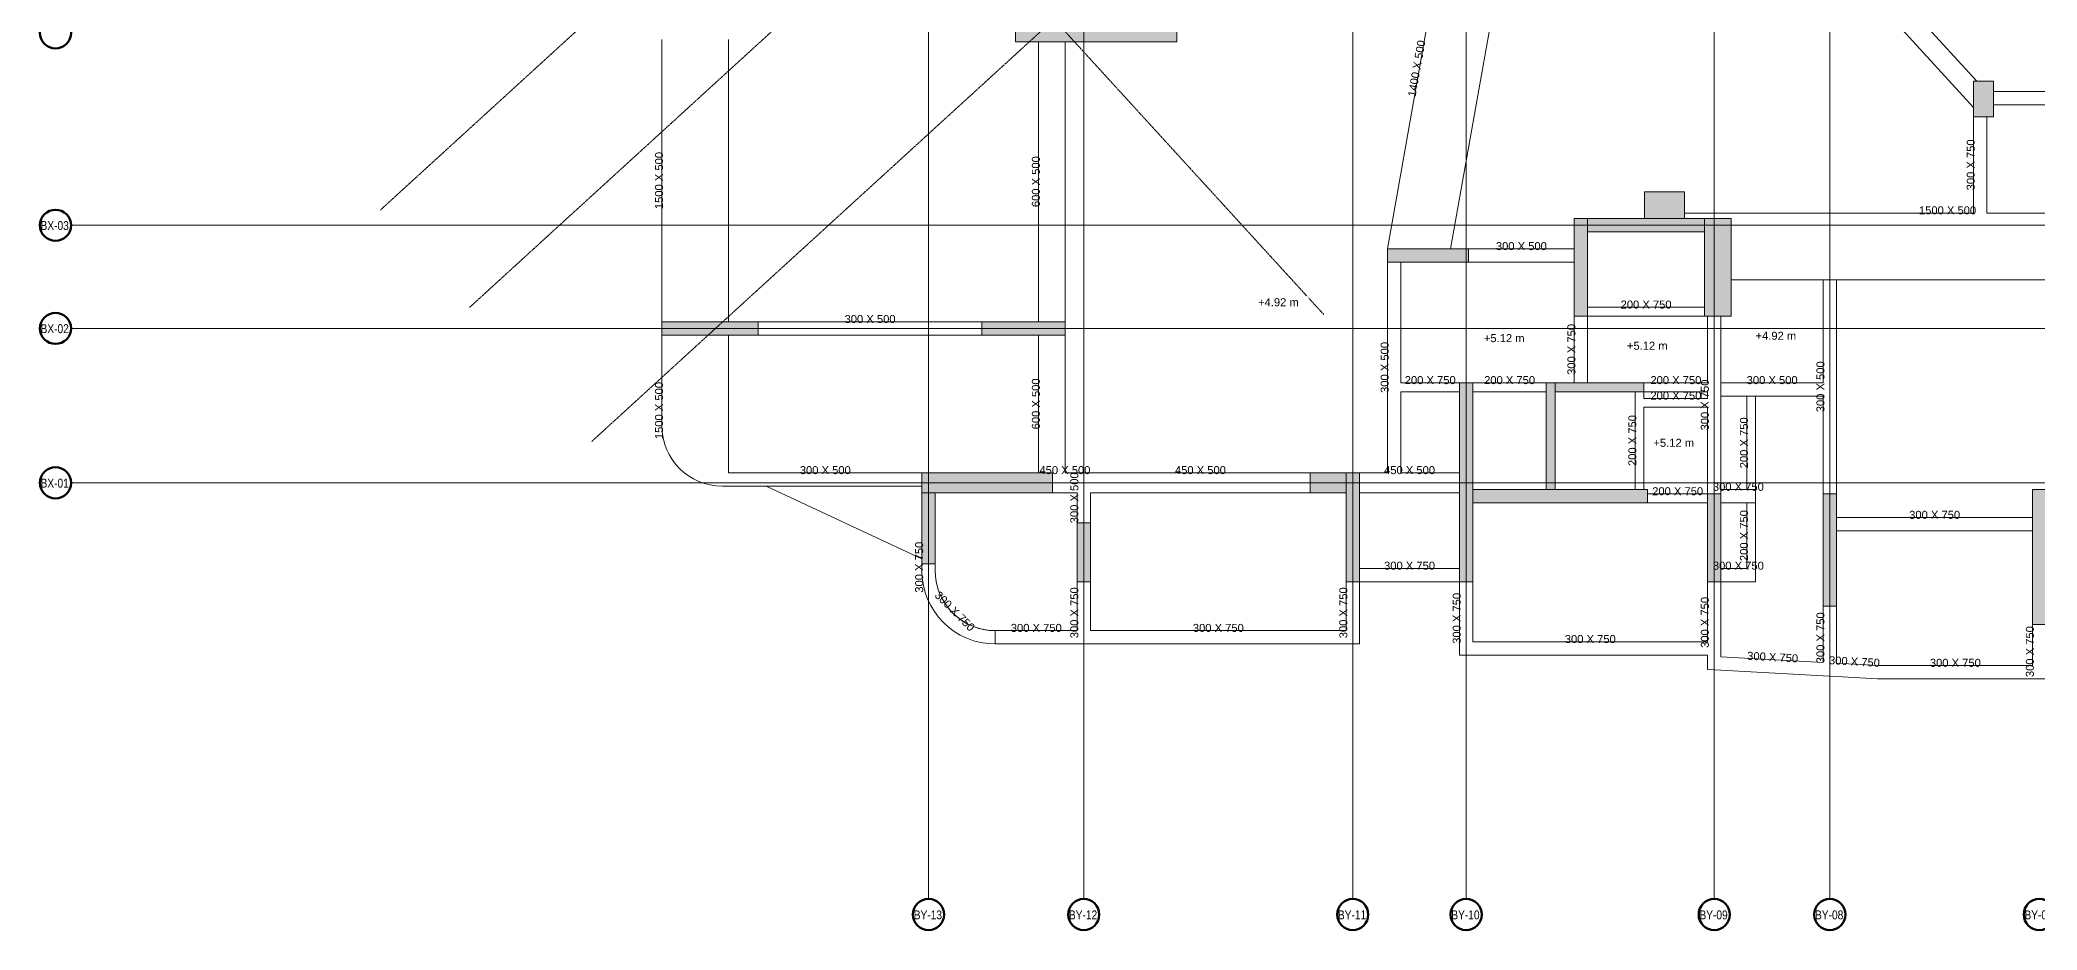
# Model space of a CAD drawing. Header units: millimetres. Extents: x -34805 to 37682, y -15707 to 44118.
# Drawn here: x -34805 to 10110, y -15707 to 4321 of the extents above; entities that cross this region are included whole.
import ezdxf

# ---------------------------------------------------------------- set-up
doc = ezdxf.new("R2010")
doc.units = ezdxf.units.MM
doc.linetypes.add('CH_Grid line', pattern=[14, 8, -2, 2, -2])
for name, color, linetype, lineweight in [('G-ANNO-DIMS', 111, 'Continuous', 5), ('S-BEAM', 12, 'Continuous', 15), ('S-BEAM-IDEN', 2, 'Continuous', 15), ('S-COLS', 52, 'Continuous', 15), ('S-FNDN', 32, 'Continuous', 15), ('S-GRID', 1, 'Continuous', 5), ('S-GRID-IDEN', 1, 'Continuous', 50)]:
    doc.layers.add(name, color=color, linetype=linetype, lineweight=lineweight)
doc.styles.add('Arial Narrow', font='ARIALN.TTF', dxfattribs={"height": 200})
doc.styles.add('Arial_1', font='arial.ttf', dxfattribs={"height": 180})

# ---------------------------------------------------------------- blocks, each defined once
blk = doc.blocks.new('COLUMN - 300 X 1600-5449405-03 PODIUM 1 LVL_ _A-BLOCK_')
at = {"layer": 'S-COLS'}
blk.add_hatch(color=8, dxfattribs=at).paths.add_polyline_path([(-800, -150), (800, -150), (800, 150), (-800, 150)])
for p, q in [((800, 150), (-800, 150)), ((-800, 150), (-800, -150)), ((800, -150), (800, 150)), ((-800, -150), (800, -150))]:
    blk.add_line(p, q, dxfattribs=at)
blk = doc.blocks.new('Grid - GPL_Grid Head - Circle-5343741-03 PODIUM 1 LVL_ _A-BLOCK_')
at = {"layer": 'S-GRID-IDEN'}
blk.add_circle((0, 0), 3.5, dxfattribs=at)

msp = doc.modelspace()

# ---------------------------------------------------------------- hatches: boundary and pattern name
at = {"layer": 'S-COLS'}
for points in [[(-9240, 4280), (-9240, 4630), (-12865, 4630), (-12865, 4280)], [(9130, 2590), (9130, 3390), (8680, 3390), (8680, 2590)], [(2180, 300), (2180, 900), (1280, 900), (1280, 300), (1439, 300)], [(0, -1895), (0, 300), (-300, 300), (-300, -1895)], [(2630, 0), (2630, 300), (0, 300), (0, 0), (1439, 0)], [(3230, -1895), (3230, 300), (2630, 300), (2630, -1895)], [(-2680, -680), (-2680, -380), (-4500, -380), (-4500, -680)], [(-18655, -2320), (-18655, -2020), (-20820, -2020), (-20820, -2320)], [(-11745, -2320), (-11745, -2020), (-13620, -2020), (-13620, -2320), (-13512, -2320)], [(-2580, -7870), (-2580, -3395), (-2880, -3395), (-2880, -7870)], [(-730, -5795), (-730, -3395), (-930, -3395), (-930, -5795)], [(1270, -3595), (1270, -3395), (-730, -3395), (-730, -3595)], [(-12030, -5870), (-12030, -5420), (-14970, -5420), (-14970, -5870), (-13512, -5870)], [(-5430, -5870), (-5430, -5420), (-6235, -5420), (-6235, -5870)], [(-5130, -7870), (-5130, -5420), (-5430, -5420), (-5430, -7870)], [(1350, -6095), (1350, -5795), (-2580, -5795), (-2580, -6095)], [(10310, -8835), (10310, -5795), (10010, -5795), (10010, -8835)], [(3000, -7870), (3000, -5895), (2700, -5895), (2700, -7870)], [(5600, -8420), (5600, -5895), (5300, -5895), (5300, -8420)], [(-11180, -7870), (-11180, -6545), (-11480, -6545), (-11480, -7870)]]:
    msp.add_hatch(color=8, dxfattribs=at).paths.add_polyline_path(points)

# ---------------------------------------------------------------- linework, layer by layer
at = {"layer": 'S-BEAM'}
for p, q in [((-3111, 7465), (-4500, -380)), ((-3078, -380), (-1689, 7465)), ((5201, 6615), (8680, 2804)), ((8754, 3390), (7490, 4775)), ((-20820, 4330), (-20820, -2020)), ((-19320, -2020), (-19320, 4330)), ((-12345, 4280), (-12345, -2020)), ((-11745, -2020), (-11745, 4280)), ((13230, 3160), (9130, 3160)), ((9130, 2860), (13180, 2860)), ((8680, 2590), (8680, 425)), ((8980, 425), (8980, 2590)), ((8680, 425), (2180, 425)), ((13180, 425), (8980, 425)), ((-300, -380), (-2680, -380)), ((-4500, -680), (-4500, -5420)), ((-4200, -3395), (-4200, -680)), ((-2680, -680), (-300, -680)), ((3230, -1075), (5300, -1075)), ((5300, -1075), (5600, -1075)), ((5300, -1075), (5300, -3395)), ((5300, -1075), (5600, -1075)), ((5600, -5895), (5600, -1075)), ((5600, -1075), (14010, -1075)), ((2630, -1695), (0, -1695)), ((-13620, -2020), (-18655, -2020)), ((-300, -1895), (-300, -3395)), ((0, -1895), (2630, -1895)), ((0, -3395), (0, -1895)), ((2700, -1895), (2700, -3395)), ((3000, -5895), (3000, -1895)), ((-20820, -2320), (-20820, -4355)), ((-19320, -5420), (-19320, -2320)), ((-18655, -2320), (-13620, -2320)), ((-12345, -2320), (-12345, -5420)), ((-11745, -5420), (-11745, -2320)), ((-2880, -3395), (-4200, -3395)), ((-930, -3395), (-2580, -3395)), ((2700, -3395), (1270, -3395)), ((5300, -3395), (3000, -3395)), ((-4200, -5420), (-4200, -3595)), ((-4200, -3595), (-2880, -3595)), ((-2580, -3595), (-930, -3595)), ((1070, -3595), (1070, -5795)), ((1270, -3595), (2700, -3595)), ((1270, -3745), (1270, -3595)), ((2700, -3745), (1270, -3745)), ((1270, -5795), (1270, -3945)), ((1270, -3945), (2700, -3945)), ((2700, -3595), (2700, -3745)), ((2700, -3945), (2700, -5895)), ((3000, -3695), (5300, -3695)), ((3580, -3695), (3780, -3695)), ((3580, -3695), (3580, -5795)), ((3780, -5795), (3780, -3695)), ((5300, -3695), (5300, -5895)), ((-19320, -5720), (-19455, -5720)), ((-14970, -5420), (-19320, -5420)), ((-19320, -5720), (-18471, -5720)), ((-18471, -5720), (-14970, -5720)), ((-11480, -5420), (-11745, -5420)), ((-11480, -5420), (-11180, -5420)), ((-6235, -5420), (-11180, -5420)), ((-4500, -5420), (-5130, -5420)), ((-2880, -5420), (-4200, -5420)), ((3780, -5795), (3000, -5795)), ((3780, -5795), (3580, -5795)), ((3780, -5795), (3780, -6095)), ((-12030, -5870), (-11480, -5870)), ((-11480, -5870), (-11480, -6545)), ((-11180, -5870), (-6235, -5870)), ((-11180, -6545), (-11180, -5870)), ((-5130, -5870), (-2880, -5870)), ((2700, -5895), (1350, -5895)), ((1350, -6095), (2700, -6095)), ((3000, -6095), (3780, -6095)), ((3580, -6095), (3780, -6095)), ((3580, -6095), (3580, -7570)), ((3780, -7570), (3780, -6095)), ((10010, -6426), (5600, -6426)), ((5600, -6726), (10010, -6726)), ((-14970, -7470), (-14970, -7620)), ((-14670, -7620), (-14670, -7470)), ((-2880, -7570), (-5130, -7570)), ((3580, -7570), (3000, -7570)), ((3780, -7570), (3780, -7870)), ((-11480, -7870), (-11480, -8970)), ((-11180, -8970), (-11180, -7870)), ((-5430, -7870), (-5430, -8970)), ((-5130, -9270), (-5130, -7870)), ((-5130, -7870), (-2880, -7870)), ((-2880, -7870), (-2880, -9520)), ((-2580, -9220), (-2580, -7870)), ((2700, -7870), (2700, -9220)), ((3000, -9562), (3000, -7870)), ((3000, -7870), (3780, -7870)), ((5300, -8420), (5300, -9688)), ((5600, -9704), (5600, -8420)), ((-13320, -9270), (-13320, -8970)), ((-11480, -8970), (-13320, -8970)), ((-13320, -8970), (-13320, -9270)), ((-5430, -8970), (-11180, -8970)), ((10010, -8835), (10010, -9755)), ((-13320, -9270), (-11480, -9270)), ((-11180, -9270), (-11480, -9270)), ((-11180, -9270), (-5430, -9270)), ((-5130, -9270), (-5430, -9270)), ((2700, -9220), (-2580, -9220)), ((-2580, -9520), (-2880, -9520)), ((-2580, -9520), (2700, -9520)), ((2700, -9520), (2700, -9846)), ((2700, -9846), (3000, -9862)), ((3000, -9562), (5300, -9688)), ((5300, -9988), (3000, -9862)), ((6535, -9755), (5600, -9704)), ((10010, -9755), (6535, -9755)), ((5300, -9988), (5600, -10004)), ((5600, -10004), (6523, -10055)), ((6523, -10055), (6527, -10055)), ((6527, -10055), (10011, -10055)), ((10310, -10055), (10011, -10055))]:
    msp.add_line(p, q, dxfattribs=at)
for centre, radius, start, end in [((-19455, -4355), 1365, 180, 270), ((-13320, -7620), 1650, 180.0001, 270.0001), ((-13320, -7620), 1350, 180.0001, 270.0001)]:
    msp.add_arc(centre, radius, start, end, dxfattribs=at)
at = {"layer": 'S-COLS'}
for p, q in [((-12865, 4630), (-12865, 4280)), ((-9240, 4280), (-9240, 4630)), ((-12865, 4280), (-9240, 4280)), ((9130, 3390), (8680, 3390)), ((8680, 3390), (8680, 2590)), ((9130, 2590), (9130, 3390)), ((8680, 2590), (9130, 2590)), ((1280, 900), (1280, 300)), ((2180, 900), (1280, 900)), ((2180, 300), (2180, 900)), ((0, 300), (-300, 300)), ((-300, 300), (-300, -1895)), ((0, -1895), (0, 300)), ((0, 300), (0, 0)), ((2630, 300), (0, 300)), ((0, 0), (2630, 0)), ((1280, 300), (2180, 300)), ((3230, 300), (2630, 300)), ((2630, 300), (2630, -1895)), ((2630, 0), (2630, 300)), ((3230, -1895), (3230, 300)), ((-4500, -380), (-4500, -680)), ((-2680, -380), (-4500, -380)), ((-2680, -680), (-2680, -380)), ((-4500, -680), (-2680, -680)), ((-20820, -2020), (-20820, -2320)), ((-18655, -2020), (-20820, -2020)), ((-18655, -2320), (-18655, -2020)), ((-13620, -2020), (-13620, -2320)), ((-11745, -2020), (-13620, -2020)), ((-11745, -2320), (-11745, -2020)), ((-300, -1895), (0, -1895)), ((2630, -1895), (3230, -1895)), ((-20820, -2320), (-18655, -2320)), ((-13620, -2320), (-11745, -2320)), ((-2580, -3395), (-2880, -3395)), ((-2880, -3395), (-2880, -7870)), ((-2580, -7870), (-2580, -3395)), ((-730, -3395), (-930, -3395)), ((-930, -3395), (-930, -5795)), ((-730, -5795), (-730, -3395)), ((-730, -3395), (-730, -3595)), ((1270, -3395), (-730, -3395)), ((1270, -3595), (1270, -3395)), ((-730, -3595), (1270, -3595)), ((-14970, -5420), (-14970, -5870)), ((-12030, -5420), (-14970, -5420)), ((-12030, -5870), (-12030, -5420)), ((-6235, -5420), (-6235, -5870)), ((-5430, -5420), (-6235, -5420)), ((-5130, -5420), (-5430, -5420)), ((-5430, -5420), (-5430, -7870)), ((-5430, -5870), (-5430, -5420)), ((-5130, -7870), (-5130, -5420)), ((-2580, -5795), (-2580, -6095)), ((1350, -5795), (-2580, -5795)), ((-930, -5795), (-730, -5795)), ((1350, -6095), (1350, -5795)), ((10310, -5795), (10010, -5795)), ((10010, -5795), (10010, -8835)), ((-14670, -5870), (-12030, -5870)), ((-6235, -5870), (-5430, -5870)), ((-2580, -6095), (1350, -6095)), ((3000, -5895), (2700, -5895)), ((2700, -5895), (2700, -7870)), ((3000, -7870), (3000, -5895)), ((5600, -5895), (5300, -5895)), ((5300, -5895), (5300, -8420)), ((5600, -8420), (5600, -5895)), ((-11180, -6545), (-11480, -6545)), ((-11480, -6545), (-11480, -7870)), ((-11180, -7870), (-11180, -6545)), ((-11480, -7870), (-11180, -7870)), ((-5430, -7870), (-5130, -7870)), ((-2880, -7870), (-2580, -7870)), ((2700, -7870), (3000, -7870)), ((5300, -8420), (5600, -8420)), ((10010, -8835), (10310, -8835))]:
    msp.add_line(p, q, dxfattribs=at)
at = {"layer": 'S-FNDN'}
for p, q in [((-4500, -380), (-3111, 7465)), ((-1689, 7465), (-3078, -380)), ((8680, 2804), (5201, 6615)), ((7490, 4775), (8754, 3390)), ((-19320, 4330), (-19320, -2020)), ((-12345, -2020), (-12345, 4280)), ((-11745, 4280), (-11745, -2020)), ((9130, 3160), (13230, 3160)), ((13180, 2860), (9130, 2860)), ((8680, 425), (8680, 2590)), ((8980, 2590), (8980, 425)), ((2180, 425), (8680, 425)), ((8980, 425), (13180, 425)), ((-4200, -680), (-4200, -3395)), ((-300, -680), (-2680, -680)), ((5300, -1075), (3230, -1075)), ((5300, -3395), (5300, -1075)), ((5600, -1075), (5600, -5895)), ((14010, -1075), (5600, -1075)), ((-18655, -2020), (-13620, -2020)), ((-300, -3395), (-300, -1895)), ((2630, -1895), (0, -1895)), ((0, -1895), (0, -3395)), ((2700, -3395), (2700, -1895)), ((-19320, -2320), (-19320, -5420)), ((-13620, -2320), (-18655, -2320)), ((-12345, -5420), (-12345, -2320)), ((-11745, -2320), (-11745, -5420)), ((-4200, -3395), (-2880, -3395)), ((-2580, -3395), (-930, -3395)), ((1270, -3395), (2700, -3395)), ((3000, -3395), (5300, -3395)), ((-2880, -3595), (-4200, -3595)), ((-4200, -3595), (-4200, -5420)), ((2700, -3945), (1270, -3945)), ((1270, -3945), (1270, -5795)), ((2700, -5895), (2700, -3945)), ((-19320, -5420), (-14970, -5420)), ((-14970, -5720), (-18471, -5720)), ((-18471, -5720), (-14970, -7352)), ((-11745, -5420), (-6235, -5420)), ((-4200, -5420), (-2880, -5420)), ((-11480, -5870), (-12030, -5870)), ((-11480, -6545), (-11480, -5870)), ((-6235, -5870), (-11180, -5870)), ((-11180, -5870), (-11180, -6545)), ((1350, -5895), (2700, -5895)), ((5600, -6426), (10010, -6426)), ((10010, -6726), (5600, -6726)), ((-14670, -7470), (-14670, -7620)), ((-5130, -7570), (-2880, -7570)), ((-11480, -8970), (-11480, -7870)), ((-11180, -7870), (-11180, -8970)), ((-5430, -8970), (-5430, -7870)), ((5600, -8420), (5600, -9704)), ((-13309, -8970), (-11480, -8970)), ((-11180, -8970), (-5430, -8970)), ((10010, -9755), (10010, -8835)), ((5600, -9704), (6535, -9755)), ((6535, -9755), (10010, -9755))]:
    msp.add_line(p, q, dxfattribs=at)
at = {"layer": 'S-FNDN', "flags": 128}
for points in [[(-14670, -7620), (-14664, -7745), (-14647, -7868), (-14618, -7989), (-14579, -8108), (-14528, -8222), (-14468, -8331), (-14397, -8434), (-14318, -8530), (-14229, -8618), (-14134, -8697), (-14031, -8768), (-13922, -8829), (-13808, -8879), (-13689, -8919), (-13568, -8947), (-13445, -8964), (-13320, -8970)], [(-13320, -8970), (-13314, -8970), (-13309, -8970)]]:
    msp.add_lwpolyline(points, dxfattribs=at)
at = {"layer": 'S-GRID', "linetype": 'CH_Grid line'}
for p, q in [((12400, 36624), (-27148, 494)), ((14403, 34432), (-25145, -1699)), ((17155, 31419), (-22393, -4711)), ((-29372, 23799), (-5933, -1857)), ((-2730, -15007), (-2730, 11522)), ((-14820, -15007), (-14820, 10501)), ((-11330, -15007), (-11330, 10501)), ((-5280, -15007), (-5280, 10501)), ((2850, -15007), (2850, 10501)), ((5450, -15007), (5450, 10501)), ((-34105, 150), (37682, 150)), ((-34105, -2170), (37682, -2170)), ((-34105, -5645), (37682, -5645))]:
    msp.add_line(p, q, dxfattribs=at)

# ---------------------------------------------------------------- block references
at = {"layer": 'S-COLS', "rotation": 89.99999999999947}
msp.add_blockref('COLUMN - 300 X 1600-5449405-03 PODIUM 1 LVL_ _A-BLOCK_', (-14820, -6670), dxfattribs=at)
at = {"layer": 'S-GRID-IDEN', "xscale": 99.99999999999991, "yscale": 99.99999999999991, "zscale": 99.99999999999991, "rotation": 269.9999999999994}
for p in [(-34455, 4480), (-34455, 150), (-34455, -2170), (-34455, -5645)]:
    msp.add_blockref('Grid - GPL_Grid Head - Circle-5343741-03 PODIUM 1 LVL_ _A-BLOCK_', p, dxfattribs=at)
at = {"layer": 'S-GRID-IDEN', "xscale": 99.99999999999991, "yscale": 99.99999999999991, "zscale": 99.99999999999991}
for p in [(-14820, -15357), (-11330, -15357), (-5280, -15357), (-2730, -15357), (2850, -15357), (5450, -15357), (10160, -15357)]:
    msp.add_blockref('Grid - GPL_Grid Head - Circle-5343741-03 PODIUM 1 LVL_ _A-BLOCK_', p, dxfattribs=at)

# ---------------------------------------------------------------- texts
at = {"layer": 'S-BEAM-IDEN', "lineweight": 5, "char_height": 180, "attachment_point": 1, "style": 'Arial_1'}
for s, insert, width, rotation in [('1400 X 500', (-4045, 3062), 1539.24, 79.9598), ('300 X 750', (8528, 936), 1370.89, 90), ('1500 X 500', (-20972, 514), 1539.24, 90), ('600 X 500', (-12497, 559), 1370.89, 90), ('300 X 750', (-452, -3216), 1370.89, 90), ('300 X 500', (-4652, -3621), 1370.89, 90), ('300 X 500', (5148, -4056), 1370.89, 90), ('1500 X 500', (-20972, -4661), 1539.24, 90), ('600 X 500', (-12497, -4441), 1370.89, 90), ('200 X 750', (918, -5266), 1370.89, 90), ('200 X 750', (3428, -5317), 1370.89, 90), ('300 X 500', (-11632, -6554), 1370.89, 90), ('200 X 750', (3428, -7404), 1370.89, 90), ('300 X 750', (-15122, -8116), 1370.89, 90), ('300 X 750', (-11632, -9141), 1370.89, 90), ('300 X 750', (-5582, -9141), 1370.89, 90), ('300 X 750', (-14571, -8063), 1370.89, 315.0001), ('300 X 750', (-3032, -9266), 1370.89, 90), ('300 X 750', (2548, -9358), 1370.89, 90), ('300 X 750', (5148, -9704), 1370.89, 90), ('300 X 750', (9858, -10015), 1370.89, 90), ('300 X 750', (3596, -9443), 1370.89, 356.8748), ('300 X 750', (5436, -9543), 1370.89, 356.8748)]:
    msp.add_mtext(s, dxfattribs=dict(at, insert=insert, width=width, rotation=rotation))
for s, insert, width in [('1500 X 500', (7454, 577), 1539.24), ('300 X 500', (-2061, -228), 1370.89), ('200 X 750', (744, -1543), 1370.89), ('300 X 500', (-16709, -1868), 1370.89), ('200 X 750', (-4111, -3243), 1370.89), ('200 X 750', (-2326, -3243), 1370.89), ('200 X 750', (1414, -3243), 1370.89), ('200 X 750', (1414, -3593), 1370.89), ('300 X 500', (3579, -3243), 1370.89), ('300 X 500', (-17716, -5268), 1370.89), ('450 X 500', (-12326, -5268), 1370.89), ('450 X 500', (-9279, -5268), 1370.89), ('450 X 500', (-4576, -5268), 1370.89), ('200 X 750', (1454, -5743), 1370.89), ('300 X 750', (2819, -5643), 1370.89), ('300 X 750', (7234, -6274), 1370.89), ('300 X 750', (-4576, -7418), 1370.89), ('300 X 750', (2819, -7418), 1370.89), ('300 X 750', (-12971, -8818), 1370.89), ('300 X 750', (-8876, -8818), 1370.89), ('300 X 750', (-511, -9068), 1370.89), ('300 X 750', (7699, -9603), 1370.89)]:
    msp.add_mtext(s, dxfattribs=dict(at, insert=insert, width=width))
at = {"layer": 'S-GRID-IDEN', "lineweight": 5, "char_height": 200, "width": 801.69, "attachment_point": 1, "style": 'Arial Narrow'}
for s, insert in [('BX-03', (-34792, 244)), ('BX-02', (-34792, -2076)), ('BX-01', (-34792, -5551)), ('BY-13', (-15154, -15265)), ('BY-12', (-11664, -15265)), ('BY-11', (-5614, -15265)), ('BY-10', (-3064, -15265)), ('BY-09', (2516, -15265)), ('BY-08', (5116, -15265)), ('BY-07', (9826, -15265))]:
    msp.add_mtext(s, dxfattribs=dict(at, insert=insert))

# ---------------------------------------------------------------- next in the draw order: texts
at = {"layer": 'G-ANNO-DIMS', "char_height": 180, "width": 1093, "attachment_point": 1, "line_spacing_factor": 0.941778, "style": 'Arial_1', "bg_fill": 3, "box_fill_scale": 1.25, "bg_fill_color": 9, "bg_fill_true_color": 13158600, "bg_fill_transparency": 0}
for s, insert in [('+4.92 m', (-7410, -1491)), ('+4.92 m', (3778, -2245)), ('+5.12 m', (-2331, -2299)), ('+5.12 m', (886, -2469)), ('+5.12 m', (1481, -4653))]:
    msp.add_mtext(s, dxfattribs=dict(at, insert=insert))

# ---------------------------------------------------------------- next in the draw order: texts
at = {"layer": 'S-BEAM-IDEN', "lineweight": 5, "insert": (2548, -4466), "char_height": 180, "width": 1370.89, "attachment_point": 1, "rotation": 90, "style": 'Arial_1'}
msp.add_mtext('300 X 750', dxfattribs=at)

doc.saveas('drawing.dxf')
